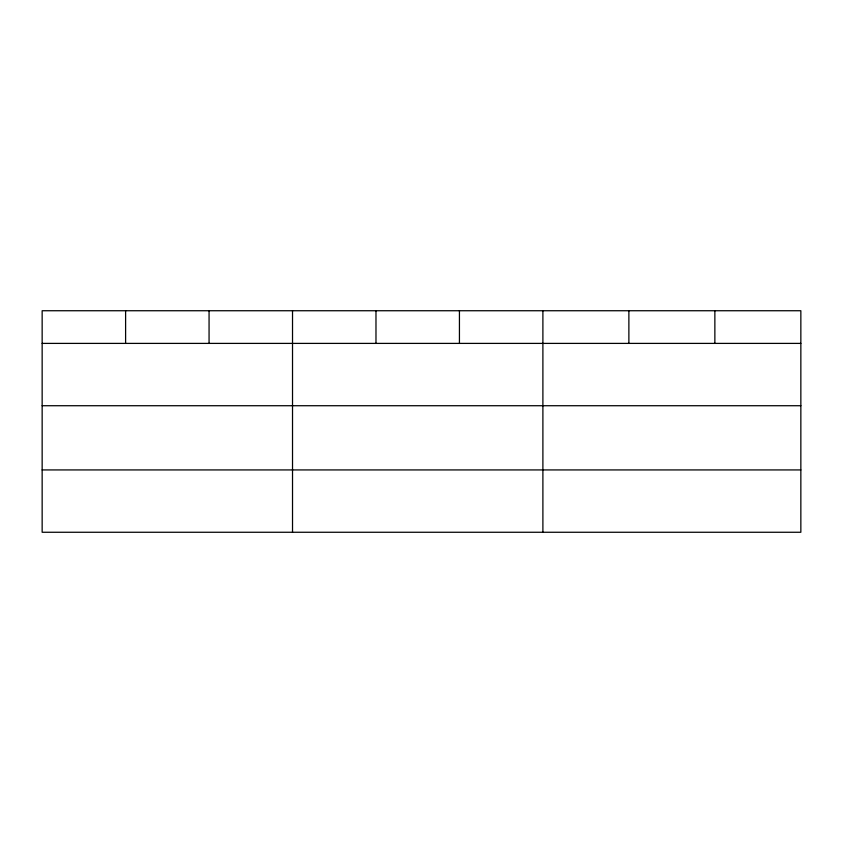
<?xml version="1.0" encoding="UTF-8"?>
<svg xmlns="http://www.w3.org/2000/svg" width="843" height="843" viewBox="0 0 843 843"><rect width="100%" height="100%" fill="white"/><g stroke="black" fill="none" stroke-linecap="round" stroke-linejoin="round"><path stroke-width="1.26" d="M800.85 405.725L800.85 310.74L42.15 310.74L42.15 532.26L800.85 532.26L800.85 405.725L42.15 405.725M42.15 343.396L800.85 343.396M42.15 469.93L800.85 469.93M714.864 310.74L714.864 343.396M628.878 310.74L628.878 343.396M542.892 310.74L542.892 532.26M459.435 310.74L459.435 343.396M375.978 310.74L375.978 343.396M292.521 310.74L292.521 532.26M209.064 310.74L209.064 343.396M125.607 310.74L125.607 343.396"/></g></svg>
